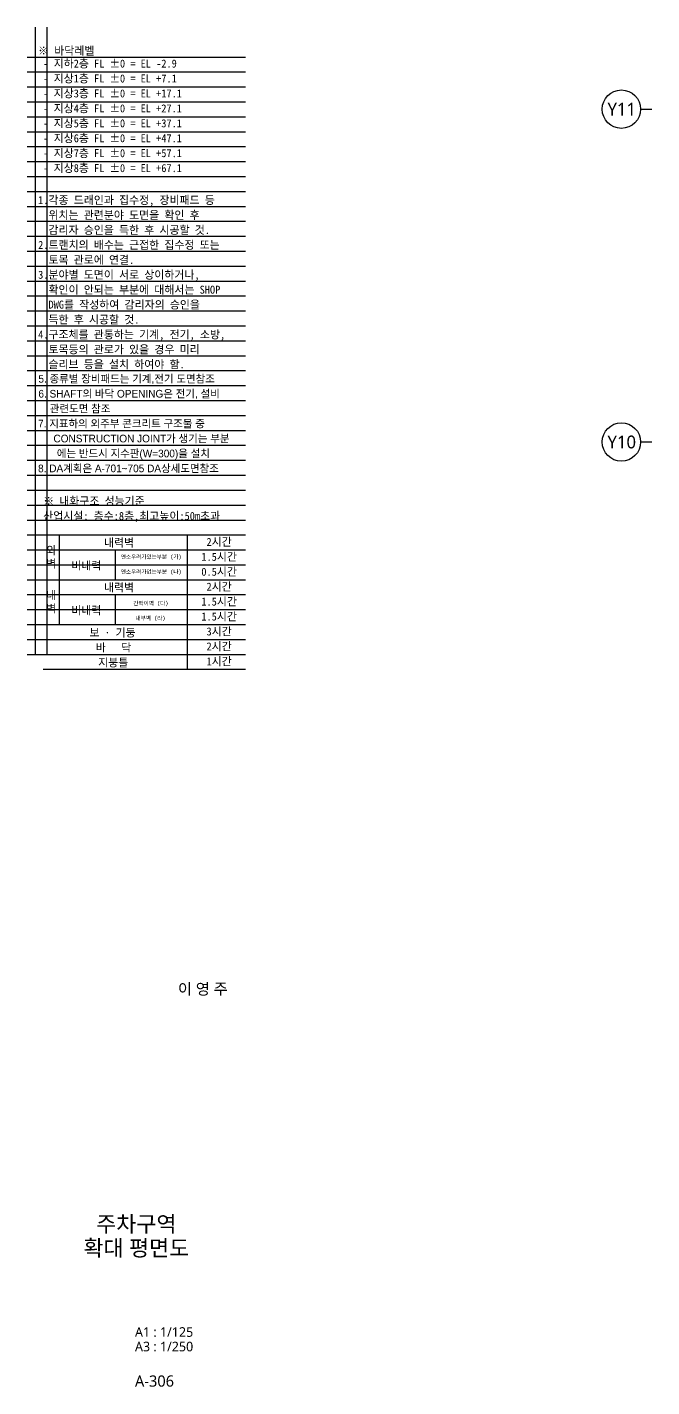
# Model space of a CAD drawing. Header units: inches. Extents: x 3675 to 732988, y -33059 to 70575.
# Drawn here: x 514456 to 538863, y 10794 to 63903 of the extents above; entities that cross this region are included whole.
import ezdxf
from ezdxf.enums import TextEntityAlignment as Align

# ---------------------------------------------------------------- set-up
doc = ezdxf.new("R2010")
doc.units = ezdxf.units.IN
doc.header["$MEASUREMENT"] = 0
doc.layers.get('0').update_dxf_attribs({"linetype": 'CONTINUOUS'})
for name, color, linetype, lineweight in [('A-AXIS-BUBL', 7, 'CONTINUOUS', 25), ('A-BORD-TEXT', 3, 'CONTINUOUS', 25), ('A-MKXX-NAME', 3, 'CONTINUOUS', 25), ('A-XXXX-TXT1', 3, 'CONTINUOUS', 25), ('A-XXXX-TXT2', 3, 'CONTINUOUS', 25)]:
    doc.layers.add(name, color=color, linetype=linetype, lineweight=lineweight)
doc.layers.add('A-XXXX-NPLT', color=144, linetype='CONTINUOUS', plot=False)
doc.layers.add('T', color=3, linetype='CONTINUOUS')
doc.styles.add('돋움체', font='')
doc.styles.add('돋음', font='')
doc.styles.add('맑은 고딕', font='malgun.ttf')
doc.styles.add('맑은고딕', font='malgun.ttf')
doc.styles.get('돋움체').set_extended_font_data('DotumChe')
doc.styles.get('돋음').set_extended_font_data('Dotum')

# ---------------------------------------------------------------- blocks, each defined once
blk = doc.blocks.new('NOTE')
at = {"layer": 'A-XXXX-NPLT'}
for p, q in [((1010659.8, 179732.7), (1010659.8, 175812.7)), ((1010734.1, 175812.7), (1010734.1, 179732.7)), ((1010609.8, 179546.1), (1011974.8, 179546.1)), ((1010609.8, 179452.7), (1011974.8, 179452.7)), ((1010609.8, 179359.4), (1011974.8, 179359.4)), ((1010609.8, 179266.1), (1011974.8, 179266.1)), ((1010609.8, 179172.7), (1011974.8, 179172.7)), ((1010609.8, 179079.4), (1011974.8, 179079.4)), ((1010609.8, 178986.1), (1011974.8, 178986.1)), ((1010609.8, 178892.7), (1011974.8, 178892.7)), ((1010609.8, 178799.4), (1011974.8, 178799.4)), ((1010609.8, 178706.1), (1011974.8, 178706.1)), ((1010609.8, 178612.7), (1011974.8, 178612.7)), ((1010609.8, 178519.4), (1011974.8, 178519.4)), ((1010609.8, 178426.1), (1011974.8, 178426.1)), ((1010609.8, 178332.7), (1011974.8, 178332.7)), ((1010609.8, 178239.4), (1011974.8, 178239.4)), ((1010609.8, 178146.1), (1011974.8, 178146.1)), ((1010609.8, 178052.7), (1011974.8, 178052.7)), ((1010609.8, 177959.4), (1011974.8, 177959.4)), ((1010609.8, 177866.1), (1011974.8, 177866.1)), ((1010609.8, 177772.7), (1011974.8, 177772.7)), ((1010609.8, 177679.4), (1011974.8, 177679.4)), ((1010609.8, 177586.1), (1011974.8, 177586.1)), ((1010609.8, 177492.7), (1011974.8, 177492.7)), ((1010609.8, 177399.4), (1011974.8, 177399.4)), ((1010609.8, 177306.1), (1011974.8, 177306.1)), ((1010609.8, 177212.7), (1011974.8, 177212.7)), ((1010609.8, 177119.4), (1011974.8, 177119.4)), ((1010609.8, 177026.1), (1011974.8, 177026.1)), ((1010609.8, 176932.7), (1011974.8, 176932.7)), ((1010609.8, 176839.4), (1011974.8, 176839.4)), ((1010609.8, 176746.1), (1011974.8, 176746.1)), ((1010609.8, 176652.7), (1011974.8, 176652.7)), ((1010609.8, 176559.4), (1011974.8, 176559.4)), ((1010609.8, 176466.1), (1011974.8, 176466.1)), ((1010609.8, 176372.7), (1011974.8, 176372.7)), ((1010609.8, 176279.4), (1011974.8, 176279.4)), ((1010609.8, 176186.1), (1011974.8, 176186.1)), ((1010609.8, 176092.7), (1011974.8, 176092.7)), ((1010609.8, 175999.4), (1011974.8, 175999.4)), ((1010609.8, 175906.1), (1011974.8, 175906.1)), ((1010609.8, 175812.7), (1011974.8, 175812.7))]:
    blk.add_line(p, q, dxfattribs=at)

msp = doc.modelspace()

# ---------------------------------------------------------------- linework, layer by layer
for points in [[(515081.3, 44069.8), (522987.5, 44069.8)], [(515706.3, 44069.8), (515706.3, 40569.8)], [(520706.3, 44069.8), (520706.3, 38819.8)], [(515706.3, 43486.5), (522987.5, 43486.5)], [(517893.8, 43486.5), (517893.8, 42319.8)], [(517893.8, 42903.1), (522987.5, 42903.1)], [(515081.3, 42319.8), (522987.5, 42319.8)], [(515706.3, 41736.5), (522987.5, 41736.5)], [(517893.8, 41736.5), (517893.8, 40569.8)], [(517893.8, 41153.1), (522987.5, 41153.1)], [(515081.3, 40569.8), (522987.5, 40569.8)], [(515081.3, 39986.5), (522987.5, 39986.5)], [(515081.3, 39403.1), (522987.5, 39403.1)], [(515081.3, 38819.8), (522987.5, 38819.8)]]:
    msp.add_lwpolyline(points)
at = {"layer": 'A-AXIS-BUBL', "ltscale": 0.2}
for p, q in [((538862.5, 60693.1), (538425, 60693.1)), ((538862.5, 47693.1), (538425, 47693.1))]:
    msp.add_line(p, q, dxfattribs=at)
for centre in [(537675, 60700.4), (537675, 47700.4)]:
    msp.add_circle(centre, 750, dxfattribs=at)

# ---------------------------------------------------------------- block references
at = {"layer": 'A-XXXX-TXT1', "xscale": 6.25, "yscale": 6.25, "zscale": 6.25}
msp.add_blockref('NOTE', (-5801855.1, -1059426.4), dxfattribs=at)

# ---------------------------------------------------------------- texts
at = {"layer": 'A-BORD-TEXT', "style": '맑은고딕'}
msp.add_text('이 영 주', height=437.5, dxfattribs=at).set_placement((522290.4, 26115.3), align=Align.RIGHT)
for s, p in [('주차구역', (518721.9, 17153.1)), ('확대 평면도', (518721.9, 16215.6))]:
    msp.add_text(s, height=625, dxfattribs=at).set_placement(p, align=Align.MIDDLE_CENTER)
at = {"layer": 'A-MKXX-NAME', "style": '돋움체'}
for s, p in [('※ 바닥레벨', (514884.8, 62826.6)), (' - 지하2층 FL ±0 = EL -2.9', (514884.8, 62326.6)), (' - 지상1층 FL ±0 = EL +7.1', (514884.8, 61743.2)), (' - 지상3층 FL ±0 = EL +17.1', (514884.8, 61159.9)), (' - 지상4층 FL ±0 = EL +27.1', (514884.8, 60576.6)), (' - 지상5층 FL ±0 = EL +37.1', (514884.8, 59993.2)), (' - 지상6층 FL ±0 = EL +47.1', (514884.8, 59409.9)), (' - 지상7층 FL ±0 = EL +57.1', (514884.8, 58826.6)), (' - 지상8층 FL ±0 = EL +67.1', (514884.8, 58243.2))]:
    msp.add_text(s, height=312.5, dxfattribs=at).set_placement(p)
at = {"layer": 'A-XXXX-TXT1', "style": '맑은고딕'}
for s, height, p in [('A1 : 1/125', 375, (518668.2, 12746.1)), ('A3 : 1/250', 375, (518668.2, 12179.2)), ('A-306', 437.5, (518668.2, 10799.7))]:
    msp.add_text(s, height=height, dxfattribs=at).set_placement(p)
at = {"layer": 'A-XXXX-TXT2', "ltscale": 0.2, "style": '맑은고딕'}
for s, p in [('Y11', (537688.9, 60700.8)), ('Y10', (537688.9, 47700.8))]:
    msp.add_text(s, height=500, dxfattribs=at).set_placement(p, align=Align.MIDDLE_CENTER)
at = {"layer": 'A-XXXX-TXT2', "style": '돋움체'}
for s, p in [('1.각종 드래인과 집수정, 장비패드 등', (514884.8, 57149.5)), ('  위치는 관련분야 도면을 확인 후', (514884.8, 56566.2)), ('  감리자 승인을 득한 후 시공할 것.', (514884.8, 55982.8)), ('2.트랜치의 배수는 근접한 집수정 또는', (514884.8, 55399.5)), ('  토목 관로에 연결.', (514884.8, 54816.2)), ('3.분야별 도면이 서로 상이하거나, ', (514884.8, 54232.8)), ('  확인이 안되는 부분에 대해서는 SHOP', (514884.8, 53649.5)), ('  DWG를 작성하여 감리자의 승인을', (514884.8, 53066.2)), ('  득한 후 시공할 것.', (514884.8, 52482.8)), ('4.구조체를 관통하는 기계, 전기, 소방,', (514884.8, 51899.5)), ('  토목등의 관로가 있을 경우 미리', (514884.8, 51316.2)), ('  슬리브 등을 설치 하여야 함.', (514884.8, 50732.8)), ('※ 내화구조 성능기준', (515081.3, 45392.7)), ('산업시설: 층수:8층,최고높이:50m초과', (515081.3, 44809.4))]:
    msp.add_text(s, height=312.5, dxfattribs=at).set_placement(p, align=Align.MIDDLE_LEFT)
for s, height, p in [('내력벽', 312.5, (518045.9, 43767.7)), ('2시간', 312.5, (521956.3, 43799)), ('비내력', 312.5, (516764.7, 42871.9)), ('연소우려가있는부분 (가)', 156.25, (519301.3, 43215.6)), ('1.5시간', 312.5, (521956.3, 43215.6)), ('연소우려가없는부분 (나)', 156.25, (519301.3, 42632.3)), ('0.5시간', 312.5, (521956.3, 42632.3)), ('내력벽', 312.5, (518045.9, 42017.7)), ('2시간', 312.5, (521956.3, 42049)), ('간막이벽 (다)', 156.25, (519289.1, 41403.1)), ('1.5시간', 312.5, (521956.3, 41465.6)), ('비내력', 312.5, (516764.7, 41121.9)), ('내부벽 (라)', 156.25, (519274.2, 40819.8)), ('1.5시간', 312.5, (521956.3, 40882.3)), ('보 · 기둥', 312.5, (517789.4, 40252.1)), ('3시간', 312.5, (521956.3, 40299)), ('바   닥', 312.5, (517829, 39668.8)), ('2시간', 312.5, (521956.3, 39715.6)), ('1시간', 312.5, (521956.3, 39132.3)), ('지붕틀', 312.5, (517817.1, 39085.4))]:
    msp.add_text(s, height=height, dxfattribs=at).set_placement(p, align=Align.MIDDLE_CENTER)
at = {"layer": 'A-XXXX-TXT2', "char_height": 312.5, "attachment_point": 5, "style": '맑은 고딕'}
for s, width, insert in [('{\\fDotumChe|b0|i0|c129|p49;외\\P벽}', 996.018, (515393.1, 43189.4)), ('{\\fDotumChe|b0|i0|c129|p49;내\\P벽}', 1000, (515393.8, 41439.4))]:
    msp.add_mtext_dynamic_manual_height_columns(s, width=width, gutter_width=5000, heights=[0], dxfattribs=dict(at, insert=insert))
at = {"layer": 'T', "style": '돋음'}
for s, p in [('5. 종류별 장비패드는 기계,전기 도면참조', (514893.8, 50018.3)), ('6. SHAFT의 바닥 OPENING은 전기, 설비', (514893.8, 49434.9)), ('   관련도면 참조', (515012.4, 48851.6)), ('7. 지표하의 외주부 콘크리트 구조물 중 ', (514881.4, 48268.3)), ('    CONSTRUCTION JOINT가 생기는 부분', (515045.2, 47684.9)), ('에는 반드시 지수판(W=300)을 설치', (515613.1, 47101.6)), ('8. DA계획은 A-701~705 DA상세도면참조 ', (514881.4, 46518.3))]:
    msp.add_text(s, height=300, dxfattribs=at).set_placement(p)

doc.saveas('drawing.dxf')
